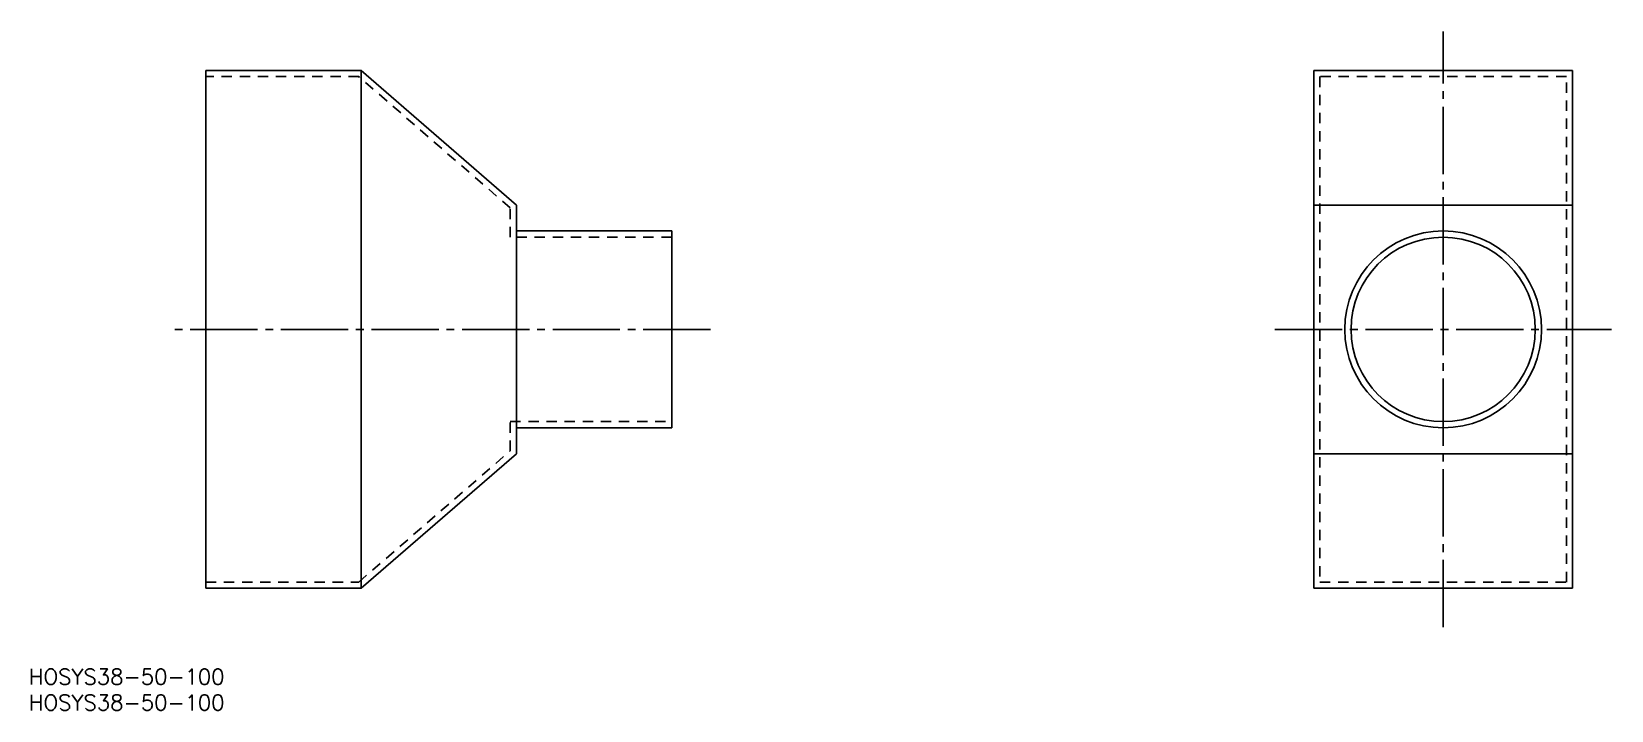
# Model space of a CAD drawing. Extents: x 47 to 352, y 140 to 271.
import ezdxf

# ---------------------------------------------------------------- set-up
doc = ezdxf.new("R2010")
doc.units = 0
doc.linetypes.add('CENTER', pattern=[17.5, 13, -1.5, 1.5, -1.5])
doc.linetypes.add('DASHED', pattern=[3.5, 2, -1.5])
doc.layers.get('0').update_dxf_attribs({"linetype": 'CONTINUOUS'})
doc.layers.add('CENTER', color=1, linetype='CENTER')
doc.styles.get("Standard").update_dxf_attribs({"font": 'txt.shx', "bigfont": '@extfont2.shx'})

msp = doc.modelspace()

# ---------------------------------------------------------------- linework, layer by layer
at = {"color": 7, "linetype": 'CONTINUOUS'}
for p, q in [((80.43, 263.79), (80.43, 163.79)), ((110.43, 263.79), (80.43, 263.79)), ((140.43, 237.79), (110.43, 263.79)), ((110.43, 263.79), (110.43, 163.79)), ((344.43, 263.79), (294.43, 263.79)), ((294.43, 263.79), (294.43, 163.79)), ((344.43, 163.79), (344.43, 263.79)), ((140.43, 189.79), (140.43, 237.79)), ((344.43, 237.79), (294.43, 237.79)), ((170.43, 232.79), (140.43, 232.79)), ((170.43, 194.79), (170.43, 232.79)), ((140.43, 194.79), (170.43, 194.79)), ((110.43, 163.79), (140.43, 189.79)), ((294.43, 189.79), (344.43, 189.79)), ((80.43, 163.79), (110.43, 163.79)), ((294.43, 163.79), (344.43, 163.79))]:
    msp.add_line(p, q, dxfattribs=at)
at = {"color": 3, "linetype": 'DASHED'}
for p, q in [((109.98, 262.59), (80.43, 262.59)), ((139.23, 237.24), (109.98, 262.59)), ((343.23, 262.59), (295.63, 262.59)), ((295.63, 262.59), (295.63, 164.99)), ((343.23, 164.99), (343.23, 262.59)), ((139.23, 231.59), (139.23, 237.24)), ((170.43, 231.59), (139.23, 231.59)), ((139.23, 195.99), (170.43, 195.99)), ((139.23, 190.34), (139.23, 195.99)), ((109.98, 164.99), (139.23, 190.34)), ((80.43, 164.99), (109.98, 164.99)), ((295.63, 164.99), (343.23, 164.99))]:
    msp.add_line(p, q, dxfattribs=at)
at = {"color": 7, "linetype": 'CONTINUOUS'}
for radius in [19, 17.8]:
    msp.add_circle((319.43, 213.79), radius, dxfattribs=at)
at = {"layer": 'CENTER', "color": 1, "linetype": 'CENTER'}
for p, q in [((319.43, 156.29), (319.43, 271.29)), ((177.93, 213.79), (72.93, 213.79)), ((286.93, 213.79), (351.93, 213.79))]:
    msp.add_line(p, q, dxfattribs=at)

# ---------------------------------------------------------------- texts
at = {"color": 7, "linetype": 'CONTINUOUS'}
for p in [(46.26, 145.22), (46.26, 140.22)]:
    msp.add_text('HOSYS38-50-100', height=3, dxfattribs=at).set_placement(p)

doc.saveas('drawing.dxf')
